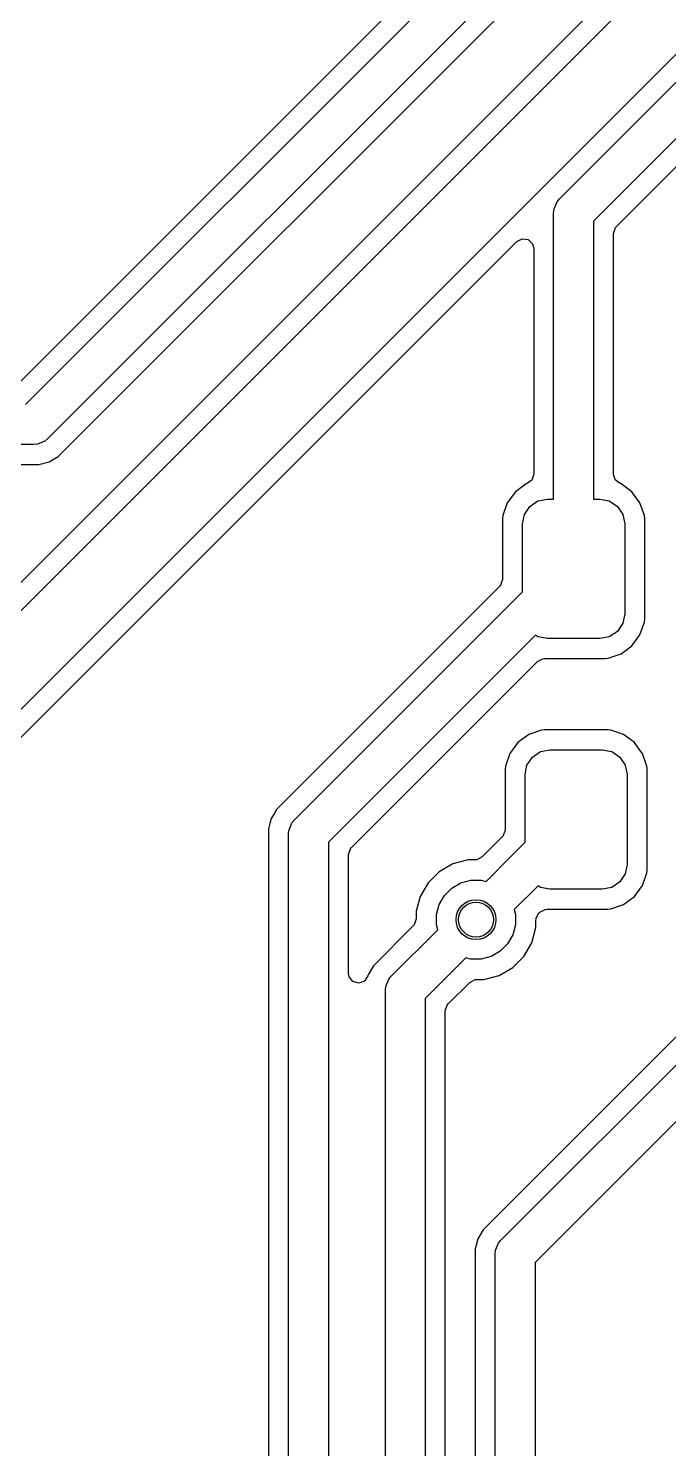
# Model space of a CAD drawing. Extents: x 0.23 to 2.97, y 0.23 to 2.17.
# Drawn here: x 0.756 to 1.009, y 0.776 to 1.336 of the extents above; entities that cross this region are included whole.
import ezdxf

# ---------------------------------------------------------------- set-up
doc = ezdxf.new("R2010")
doc.units = 0
doc.header["$MEASUREMENT"] = 0
doc.layers.add('BLACK', color=7, linetype='CONTINUOUS')

msp = doc.modelspace()

# ---------------------------------------------------------------- linework, layer by layer
at = {"layer": 'BLACK', "linetype": 'CONTINUOUS'}
for p, q in [((0.75457, 1.18787), (1.07727, 1.51057)), ((1.0861, 1.49713), (0.7634, 1.17443)), ((0.76752, 1.16738), (1.08822, 1.48809)), ((1.04239, 1.40734), (0.66389, 1.02884)), ((0.66602, 1.0198), (1.04596, 1.39974)), ((1.06141, 1.37622), (0.68147, 0.99628)), ((0.91015, 1.35461), (0.75244, 1.19691)), ((0.9655, 1.26917), (1.03476, 1.33844)), ((1.04359, 1.325), (0.97894, 1.26034)), ((0.98797, 1.25822), (1.03602, 1.30626)), ((0.96334, 1.26514), (0.96452, 1.26798)), ((0.96452, 1.26798), (0.9655, 1.26917)), ((0.96319, 1.26361), (0.96334, 1.26514)), ((0.96319, 1.15056), (0.96319, 1.26361)), ((0.97894, 1.26034), (0.97894, 1.15056)), ((0.98683, 1.25546), (0.98758, 1.25775)), ((0.98758, 1.25775), (0.98797, 1.25822)), ((0.68503, 0.98868), (0.94864, 1.25229)), ((0.94864, 1.25229), (0.95079, 1.25339)), ((0.95079, 1.25339), (0.95317, 1.25301)), ((0.95317, 1.25301), (0.95487, 1.2513)), ((0.95487, 1.2513), (0.9553, 1.24954)), ((0.98683, 1.16038), (0.98683, 1.25546)), ((0.9553, 1.24954), (0.9553, 1.16037)), ((0.76221, 1.17345), (0.75937, 1.17228)), ((0.7634, 1.17443), (0.76221, 1.17345)), ((0.75783, 1.17213), (0.50326, 1.17213)), ((0.75937, 1.17228), (0.75783, 1.17213)), ((0.76392, 1.16531), (0.76752, 1.16738)), ((0.76752, 1.16738), (0.76752, 1.16738)), ((0.76752, 1.16738), (0.76752, 1.16738)), ((0.50815, 1.16423), (0.75991, 1.16423)), ((0.75991, 1.16423), (0.76392, 1.16531)), ((0.75991, 1.16423), (0.75991, 1.16423)), ((0.76392, 1.16531), (0.76392, 1.16531)), ((0.76392, 1.16531), (0.76392, 1.16531)), ((0.95236, 1.15657), (0.94806, 1.1534)), ((0.95269, 1.15669), (0.95236, 1.15657)), ((0.95236, 1.15657), (0.95236, 1.15657)), ((0.95455, 1.15808), (0.95269, 1.15669)), ((0.9553, 1.16037), (0.95455, 1.15808)), ((0.98752, 1.15816), (0.98683, 1.16038)), ((0.98944, 1.1567), (0.98752, 1.15816)), ((0.98979, 1.15657), (0.98944, 1.1567)), ((0.99409, 1.1534), (0.98979, 1.15657)), ((0.98979, 1.15657), (0.98979, 1.15657)), ((0.94806, 1.1534), (0.94488, 1.1491)), ((0.94806, 1.1534), (0.94806, 1.1534)), ((0.95697, 1.14981), (0.96074, 1.15056)), ((0.96074, 1.15056), (0.96319, 1.15056)), ((0.97894, 1.15056), (0.98141, 1.15056)), ((0.98141, 1.15056), (0.98518, 1.14981)), ((0.99621, 1.15053), (0.99409, 1.1534)), ((0.99409, 1.1534), (0.99409, 1.1534)), ((0.99409, 1.1534), (0.99409, 1.1534)), ((0.99409, 1.1534), (0.99409, 1.1534)), ((0.99409, 1.1534), (0.99409, 1.1534)), ((0.99727, 1.1491), (0.99621, 1.15053)), ((0.94488, 1.1491), (0.94312, 1.14405)), ((0.9509, 1.14072), (0.95165, 1.14448)), ((0.95165, 1.14448), (0.95378, 1.14768)), ((0.95378, 1.14768), (0.95697, 1.14981)), ((0.98518, 1.14981), (0.98837, 1.14768)), ((0.98837, 1.14768), (0.9905, 1.14448)), ((0.9905, 1.14448), (0.99125, 1.14072)), ((0.99903, 1.14405), (0.99727, 1.1491)), ((0.94312, 1.14405), (0.943, 1.14285)), ((0.943, 1.14285), (0.943, 1.11884)), ((0.94312, 1.14405), (0.94312, 1.14405)), ((0.9509, 1.11396), (0.9509, 1.14072)), ((0.99125, 1.14072), (0.99125, 1.10528)), ((0.99914, 1.14293), (0.99903, 1.14405)), ((0.99915, 1.14285), (0.99914, 1.14293)), ((0.99915, 1.10315), (0.99915, 1.14285)), ((0.99915, 1.14285), (0.99915, 1.14285)), ((0.94226, 1.11655), (0.94186, 1.11608)), ((0.943, 1.11884), (0.94226, 1.11655)), ((0.94186, 1.11608), (0.85533, 1.02952)), ((0.86081, 1.02383), (0.9509, 1.11396)), ((0.99125, 1.10528), (0.9905, 1.10152)), ((0.9905, 1.10152), (0.98837, 1.09832)), ((0.99727, 1.0969), (0.99903, 1.10195)), ((0.99903, 1.10195), (0.99915, 1.10315)), ((0.99915, 1.10315), (0.99915, 1.10315)), ((0.95603, 1.09682), (0.87425, 1.01501)), ((0.95697, 1.09619), (0.95603, 1.09682)), ((0.96074, 1.09544), (0.95697, 1.09619)), ((0.98141, 1.09544), (0.96074, 1.09544)), ((0.98518, 1.09619), (0.98141, 1.09544)), ((0.98837, 1.09832), (0.98518, 1.09619)), ((0.99409, 1.0926), (0.99727, 1.0969)), ((0.98474, 1.08766), (0.98979, 1.08943)), ((0.98979, 1.08943), (0.99409, 1.0926)), ((0.88415, 1.01374), (0.95678, 1.08641)), ((0.95678, 1.08641), (0.95893, 1.0875)), ((0.95893, 1.0875), (0.95954, 1.08755)), ((0.95954, 1.08755), (0.98355, 1.08755)), ((0.98355, 1.08755), (0.98474, 1.08766)), ((0.98355, 1.08755), (0.98355, 1.08755)), ((0.95336, 1.05757), (0.94906, 1.0544)), ((0.95841, 1.05934), (0.95336, 1.05757)), ((0.9596, 1.05945), (0.95841, 1.05934)), ((0.95841, 1.05934), (0.95841, 1.05934)), ((0.98455, 1.05945), (0.9596, 1.05945)), ((0.9596, 1.05945), (0.9596, 1.05945)), ((0.98574, 1.05934), (0.98455, 1.05945)), ((0.98455, 1.05945), (0.98455, 1.05945)), ((0.99079, 1.05757), (0.98574, 1.05934)), ((0.98574, 1.05934), (0.98574, 1.05934)), ((0.99509, 1.0544), (0.99079, 1.05757)), ((0.94588, 1.0501), (0.94412, 1.04505)), ((0.94906, 1.0544), (0.94588, 1.0501)), ((0.94906, 1.0544), (0.94906, 1.0544)), ((0.95478, 1.04868), (0.95797, 1.05081)), ((0.95797, 1.05081), (0.96174, 1.05156)), ((0.96174, 1.05156), (0.98241, 1.05156)), ((0.98241, 1.05156), (0.98618, 1.05081)), ((0.98618, 1.05081), (0.98937, 1.04868)), ((0.99729, 1.05143), (0.99509, 1.0544)), ((0.99509, 1.0544), (0.99509, 1.0544)), ((0.99509, 1.0544), (0.99509, 1.0544)), ((0.99509, 1.0544), (0.99509, 1.0544)), ((0.99509, 1.0544), (0.99509, 1.0544)), ((0.99827, 1.0501), (0.99729, 1.05143)), ((1.00003, 1.04505), (0.99827, 1.0501)), ((0.94412, 1.04505), (0.944, 1.04385)), ((0.944, 1.04385), (0.944, 1.01988)), ((0.94412, 1.04505), (0.94412, 1.04505)), ((0.9519, 1.04172), (0.95265, 1.04548)), ((0.95265, 1.04548), (0.95478, 1.04868)), ((0.98937, 1.04868), (0.9915, 1.04548)), ((0.9915, 1.04548), (0.99225, 1.04172)), ((1.00011, 1.04419), (1.00003, 1.04505)), ((1.00015, 1.04385), (1.00011, 1.04419)), ((1.00015, 1.00415), (1.00015, 1.04385)), ((1.00015, 1.04385), (1.00015, 1.04385)), ((0.9519, 1.01499), (0.9519, 1.04172)), ((0.99225, 1.04172), (0.99225, 1.00628)), ((0.85375, 1.02793), (0.85275, 1.0262)), ((0.85376, 1.02795), (0.85375, 1.02793)), ((0.85375, 1.02793), (0.85375, 1.02793)), ((0.85533, 1.02952), (0.85376, 1.02795)), ((0.85376, 1.02795), (0.85376, 1.02795)), ((0.85376, 1.02795), (0.85376, 1.02795)), ((0.85533, 1.02952), (0.85533, 1.02952)), ((0.85115, 1.02237), (0.85061, 1.02034)), ((0.85168, 1.02435), (0.85115, 1.02237)), ((0.85115, 1.02237), (0.85115, 1.02237)), ((0.85275, 1.0262), (0.85168, 1.02435)), ((0.85168, 1.02435), (0.85168, 1.02435)), ((0.85275, 1.0262), (0.85275, 1.0262)), ((0.85866, 1.0198), (0.85925, 1.02124)), ((0.85925, 1.02124), (0.85983, 1.02264)), ((0.85983, 1.02264), (0.86081, 1.02383)), ((0.85983, 1.02264), (0.85983, 1.02264)), ((0.85983, 1.02264), (0.85983, 1.02264)), ((0.85983, 1.02264), (0.85983, 1.02264)), ((0.85061, 1.02034), (0.85061, 1.02034)), ((0.85061, 1.02034), (0.85061, 1.02034)), ((0.85061, 1.02034), (0.85061, 1.01834)), ((0.85061, 1.01834), (0.85061, 0.54128)), ((0.8585, 1.01827), (0.85865, 1.0198)), ((0.8585, 0.5835), (0.8585, 1.01827)), ((0.85865, 1.0198), (0.85865, 1.0198)), ((0.85865, 1.0198), (0.85866, 1.0198)), ((0.85866, 1.0198), (0.85866, 1.0198)), ((0.94112, 1.01539), (0.93954, 1.01381)), ((0.94115, 1.01541), (0.94112, 1.01539)), ((0.94112, 1.01539), (0.94112, 1.01539)), ((0.94272, 1.01699), (0.94115, 1.01542)), ((0.94115, 1.01542), (0.94115, 1.01541)), ((0.94276, 1.01702), (0.94272, 1.01699)), ((0.94279, 1.01706), (0.94276, 1.01703)), ((0.94276, 1.01703), (0.94276, 1.01703)), ((0.94276, 1.01703), (0.94276, 1.01702)), ((0.94286, 1.01712), (0.94279, 1.01706)), ((0.94326, 1.01759), (0.94286, 1.01712)), ((0.94354, 1.01846), (0.94326, 1.01759)), ((0.94396, 1.01927), (0.94354, 1.01846)), ((0.944, 1.01988), (0.94391, 1.01958)), ((0.94391, 1.01958), (0.94396, 1.01927)), ((0.87425, 1.01501), (0.87425, 0.58631)), ((0.88215, 1.01012), (0.88289, 1.01242)), ((0.88215, 0.96324), (0.88215, 1.01012)), ((0.88289, 1.01242), (0.88329, 1.01288)), ((0.88329, 1.01288), (0.88415, 1.01374)), ((0.93948, 1.01374), (0.93498, 1.00923)), ((0.93647, 0.99955), (0.94671, 1.00981)), ((0.93951, 1.01378), (0.93948, 1.01374)), ((0.93954, 1.01381), (0.93951, 1.01378)), ((0.93951, 1.01378), (0.93951, 1.01378)), ((0.93951, 1.01378), (0.93951, 1.01378)), ((0.94671, 1.00981), (0.94672, 1.00982)), ((0.94672, 1.00983), (0.9519, 1.01499)), ((0.94672, 1.00982), (0.94672, 1.00983)), ((0.92339, 1.00648), (0.918, 1.00337)), ((0.92941, 1.00809), (0.92339, 1.00648)), ((0.93222, 1.00809), (0.92941, 1.00809)), ((0.93283, 1.00814), (0.93222, 1.00809)), ((0.93498, 1.00923), (0.93283, 1.00814)), ((0.99225, 1.00628), (0.9915, 1.00252)), ((1.00003, 1.00295), (1.00015, 1.00415)), ((1.00015, 1.00415), (1.00015, 1.00415)), ((0.9136, 0.99897), (0.91049, 0.99357)), ((0.918, 1.00337), (0.9136, 0.99897)), ((0.92293, 0.99694), (0.92649, 0.999)), ((0.92649, 0.999), (0.93046, 1.00006)), ((0.93046, 1.00006), (0.93458, 1.00006)), ((0.93458, 1.00006), (0.93647, 0.99955)), ((0.98937, 0.99932), (0.98618, 0.99719)), ((0.9915, 1.00252), (0.98937, 0.99932)), ((0.99827, 0.9979), (1.00003, 1.00295)), ((0.91049, 0.99357), (0.90893, 0.98775)), ((0.91797, 0.99048), (0.92003, 0.99404)), ((0.92003, 0.99404), (0.92293, 0.99694)), ((0.94239, 0.85789), (1.07988, 0.99539)), ((0.95701, 0.99784), (0.94762, 0.98843)), ((0.95797, 0.99719), (0.95701, 0.99784)), ((0.96174, 0.99644), (0.95797, 0.99719)), ((0.98241, 0.99644), (0.96174, 0.99644)), ((0.98618, 0.99719), (0.98241, 0.99644)), ((0.99079, 0.99043), (0.99509, 0.9936)), ((0.99509, 0.9936), (0.99827, 0.9979)), ((0.90893, 0.98775), (0.90888, 0.98756)), ((0.90888, 0.98756), (0.90888, 0.98472)), ((0.91691, 0.9865), (0.91797, 0.99048)), ((0.94762, 0.98843), (0.94813, 0.9865)), ((0.9573, 0.98696), (0.95774, 0.9874)), ((0.95774, 0.9874), (0.95989, 0.9885)), ((0.95989, 0.9885), (0.9605, 0.98855)), ((0.9605, 0.98855), (0.98455, 0.98855)), ((0.98455, 0.98855), (0.98574, 0.98866)), ((0.98455, 0.98855), (0.98455, 0.98855)), ((0.98574, 0.98866), (0.99079, 0.99043)), ((0.90774, 0.98196), (0.89199, 0.96622)), ((0.90813, 0.98243), (0.90774, 0.98196)), ((0.90888, 0.98472), (0.90813, 0.98243)), ((0.91691, 0.98239), (0.91691, 0.9865)), ((0.91742, 0.98048), (0.91691, 0.98239)), ((1.05522, 0.98189), (0.93534, 0.862)), ((0.94813, 0.98239), (0.94707, 0.97842)), ((0.94813, 0.9865), (0.94813, 0.98239)), ((1.09332, 0.98656), (0.95583, 0.84906)), ((0.95616, 0.9842), (0.95626, 0.9845)), ((0.95616, 0.98134), (0.95616, 0.9842)), ((0.95621, 0.98481), (0.95662, 0.98563)), ((0.95626, 0.9845), (0.95621, 0.98481)), ((0.95662, 0.98563), (0.95691, 0.9865)), ((0.95691, 0.9865), (0.9573, 0.98696)), ((0.89904, 0.9621), (0.91742, 0.98048)), ((0.94707, 0.97842), (0.94501, 0.97486)), ((0.95455, 0.97532), (0.95616, 0.98134)), ((0.94211, 0.97196), (0.93855, 0.9699)), ((0.94501, 0.97486), (0.94211, 0.97196)), ((0.95144, 0.96993), (0.95455, 0.97532)), ((0.89199, 0.96622), (0.88991, 0.96262)), ((0.89199, 0.96622), (0.89199, 0.96622)), ((0.92855, 0.96935), (0.91248, 0.95327)), ((0.93046, 0.96884), (0.92855, 0.96935)), ((0.93458, 0.96884), (0.93046, 0.96884)), ((0.93855, 0.9699), (0.93458, 0.96884)), ((0.94165, 0.96242), (0.94704, 0.96553)), ((0.94704, 0.96553), (0.95144, 0.96993)), ((0.8824, 0.96184), (0.88215, 0.96324)), ((0.88392, 0.95997), (0.8824, 0.96184)), ((0.88625, 0.95935), (0.88392, 0.95997)), ((0.8885, 0.96021), (0.88625, 0.95935)), ((0.88981, 0.96223), (0.8885, 0.96021)), ((0.88982, 0.96226), (0.88981, 0.96223)), ((0.88991, 0.96262), (0.88982, 0.96226)), ((0.88982, 0.96226), (0.88982, 0.96226)), ((0.88991, 0.96262), (0.88991, 0.96262)), ((0.89688, 0.95807), (0.89806, 0.96091)), ((0.89806, 0.96091), (0.89904, 0.9621)), ((0.92152, 0.95115), (0.93004, 0.95967)), ((0.93004, 0.95967), (0.93218, 0.96076)), ((0.93218, 0.96076), (0.93279, 0.96081)), ((0.93279, 0.96081), (0.93563, 0.96081)), ((0.93563, 0.96081), (0.94165, 0.96242)), ((0.93563, 0.96081), (0.93563, 0.96081)), ((0.89673, 0.95654), (0.89688, 0.95807)), ((0.89673, 0.41894), (0.89673, 0.95654)), ((0.91248, 0.95327), (0.91248, 0.44146)), ((0.92037, 0.94839), (0.92112, 0.95068)), ((0.92037, 0.61033), (0.92037, 0.94839)), ((0.92112, 0.95068), (0.92152, 0.95115)), ((0.93326, 0.85841), (0.93245, 0.85537)), ((0.93534, 0.862), (0.93326, 0.85841)), ((0.93326, 0.85841), (0.93326, 0.85841)), ((0.93534, 0.862), (0.93534, 0.862)), ((0.93245, 0.85537), (0.93219, 0.8544)), ((0.93219, 0.8544), (0.93219, 0.61113)), ((0.93245, 0.85537), (0.93245, 0.85537)), ((0.93245, 0.85537), (0.93245, 0.85537)), ((0.94008, 0.85232), (0.94023, 0.85386)), ((0.94023, 0.85386), (0.94141, 0.8567)), ((0.94141, 0.8567), (0.94239, 0.85789)), ((0.94008, 0.59934), (0.94008, 0.85232)), ((0.95583, 0.84906), (0.95583, 0.59934))]:
    msp.add_line(p, q, dxfattribs=at)
at = {"layer": 'BLACK'}
msp.add_circle((0.93252, 0.98445), 0.00787, dxfattribs=at)
at = {"layer": 'WHITE'}
msp.add_circle((0.93252, 0.98445), 0.00689, dxfattribs=at)

doc.saveas('drawing.dxf')
